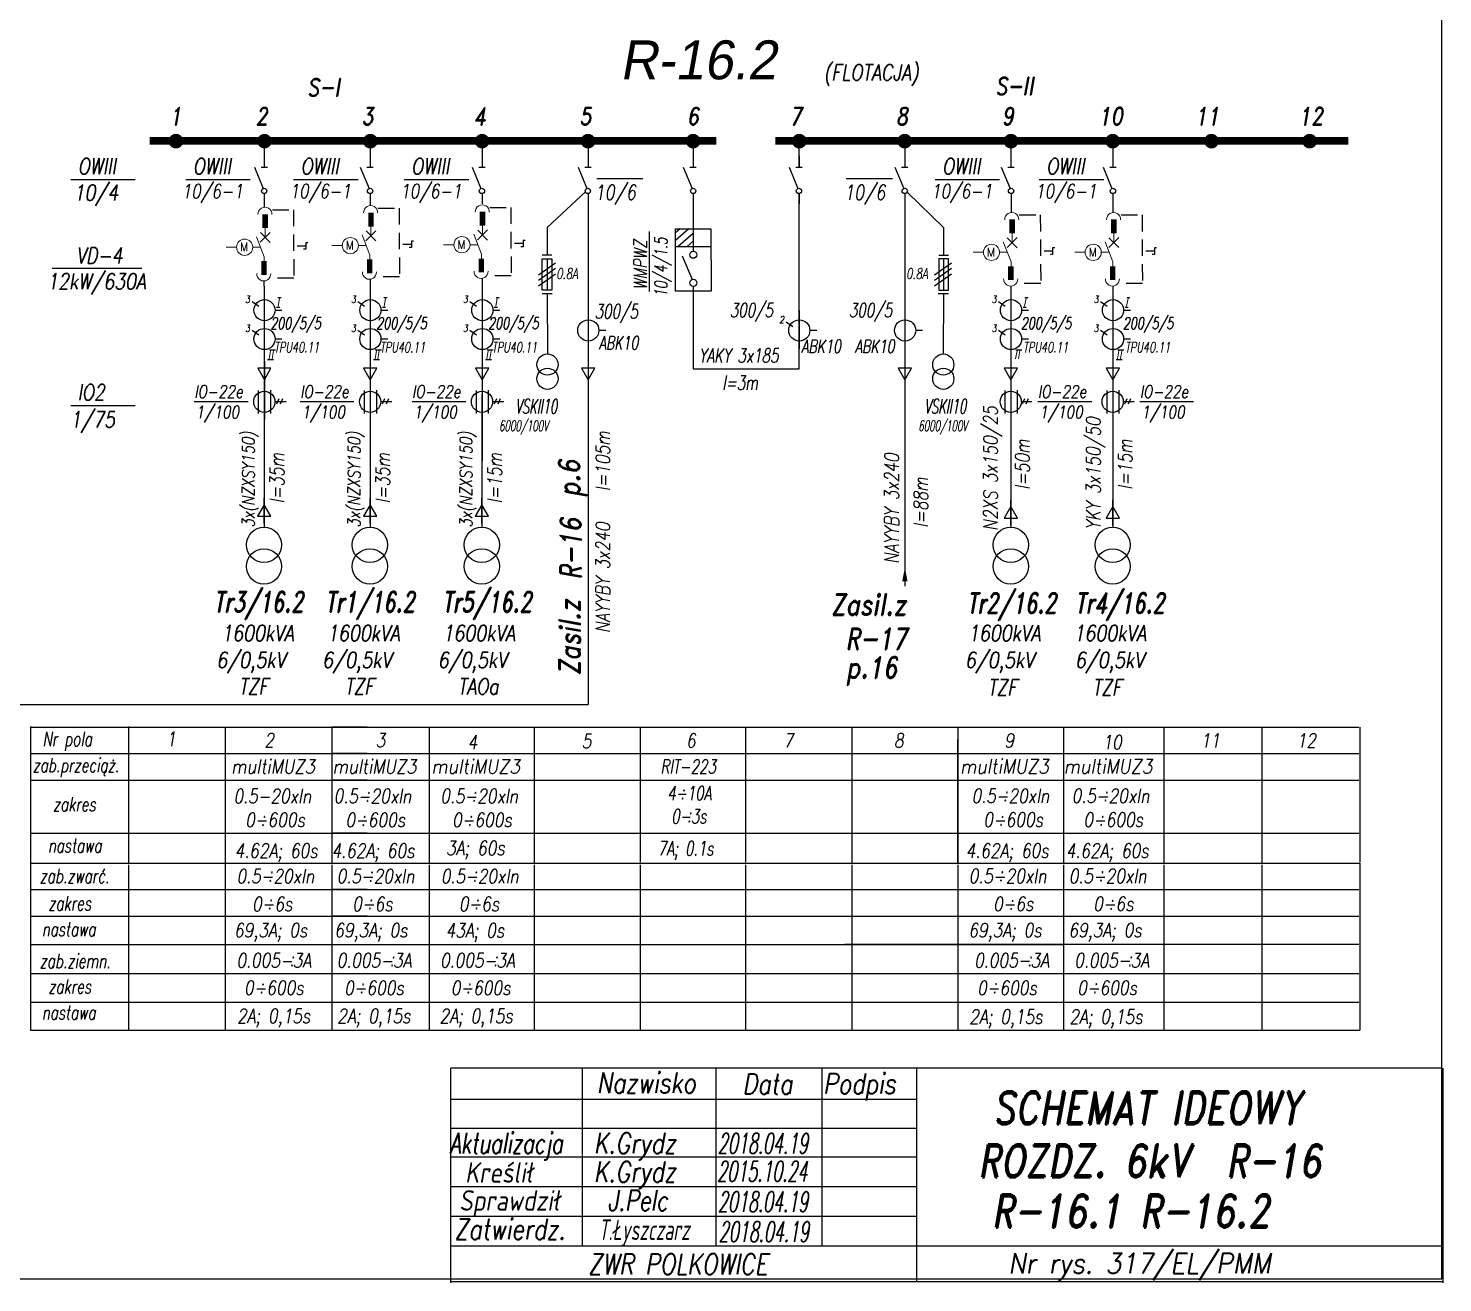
# Model space of a CAD drawing. Extents: x 0 to 420, y 0 to 328.
# Drawn here: x 247.6 to 420.1, y -0.5 to 152.5 of the extents above; entities that cross this region are included whole.
import ezdxf

# ---------------------------------------------------------------- set-up
doc = ezdxf.new("R2010")
doc.units = 0
doc.header["$MEASUREMENT"] = 0
doc.linetypes.add('DASHED', pattern=[0.75, 0.5, -0.25])
doc.layers.get('0').update_dxf_attribs({"linetype": 'CONTINUOUS'})
doc.layers.add('LINIE', color=4, linetype='CONTINUOUS')
doc.layers.add('STYKI', color=4, linetype='CONTINUOUS')
doc.styles.add('ROMAND', font='romand', dxfattribs={"width": 0.7, "oblique": 10, "height": 3.5})
doc.styles.add('ROMANS', font='romans', dxfattribs={"width": 0.8, "oblique": 10, "height": 1.99})
doc.styles.add('TECHNIC', font='te______.pfb', dxfattribs={"oblique": 10, "height": 12})

# ---------------------------------------------------------------- blocks, each defined once
blk = doc.blocks.new('3')
at = {"color": 7}
blk.add_line((0, 8.61), (0, -2.22), dxfattribs=at)
blk.add_line((3.06, 3.05), (4.99, 3.05))
blk.add_circle((0.05, 3), 3)
blk = doc.blocks.new('*U5')
at = {"color": 0}
mesh = blk.add_polyface(dxfattribs=at)
corners = [(0, 0), (3.75, 6.51), (-3.76, 6.5)]
mesh.append_faces([[corners[k] for k in face] for face in [(0, 1, 2)]], dxfattribs={"color": 0})
blk = doc.blocks.new('6')
at = {"color": 7}
blk.add_line((-0.47, 6.02), (-0.47, -1.14), dxfattribs=at)
at = {"xscale": 0.5, "yscale": 0.5, "zscale": 0.5}
blk.add_blockref('*U5', (-0.47, 0.77), dxfattribs=at)
blk = doc.blocks.new('8')
for p, q in [((-1.51, 6.04), (-1.51, -0.48)), ((1.96, 6.08), (1.96, -0.51))]:
    blk.add_line(p, q)
at = {"color": 7}
blk.add_line((0.21, 7.71), (0.21, -2.15), dxfattribs=at)
blk.add_circle((0.19, 2.81), 3)

msp = doc.modelspace()

# ---------------------------------------------------------------- linework, layer by layer
for p, q in [((420, 0), (420, 295)), ((289.29, 137), (289.29, 135.62)), ((302.93, 137), (302.93, 135.62)), ((315.86, 137), (315.86, 135.62)), ((328.69, 137), (328.69, 135.62)), ((341.61, 137), (341.61, 135.62)), ((354.52, 137), (354.52, 135.62)), ((328.3, 135.62), (329.06, 135.62)), ((341.21, 135.62), (341.98, 135.62)), ((354.12, 135.62), (354.89, 135.62)), ((367.09, 135.62), (367.85, 135.62)), ((379.51, 135.62), (380.27, 135.62)), ((276.37, 132.39), (276.37, 131.13)), ((289.29, 132.39), (289.29, 130.91)), ((302.93, 132.39), (302.93, 131.13)), ((315.86, 132.39), (315.86, 131.13)), ((328.69, 132.39), (328.69, 131.13)), ((341.61, 132.39), (341.61, 131.13)), ((354.52, 132.39), (354.52, 131.13)), ((326.55, 120.47), (326.55, 128.09)), ((326.55, 128.09), (330.86, 128.09)), ((328.17, 128.09), (326.55, 126.67)), ((327.09, 128.09), (326.55, 127.6)), ((328.7, 128.69), (328.7, 125.35)), ((330.4, 128.09), (330.86, 128.09)), ((330.86, 128.09), (330.88, 120.47)), ((281.43, 126.38), (281.43, 125.59)), ((281.69, 126.38), (281.43, 126.38)), ((294.32, 126.58), (294.32, 125.79)), ((294.58, 126.58), (294.32, 126.58)), ((307.94, 126.68), (307.94, 125.9)), ((308.2, 126.68), (307.94, 126.68)), ((328.7, 127.52), (326.85, 125.94)), ((328.7, 126.58), (327.94, 125.94)), ((281.43, 125.59), (281.17, 125.59)), ((294.32, 125.79), (294.06, 125.79)), ((307.94, 125.9), (307.68, 125.9)), ((326.55, 125.94), (330.86, 125.94)), ((372.54, 124.97), (372.28, 124.97)), ((372.54, 125.75), (372.54, 124.97)), ((372.8, 125.75), (372.54, 125.75)), ((384.95, 124.97), (384.69, 124.97)), ((384.95, 125.76), (384.95, 124.97)), ((385.21, 125.76), (384.95, 125.76)), ((276.37, 121.07), (276.37, 119.78)), ((289.29, 121.07), (289.29, 119.78)), ((328.7, 121.07), (328.7, 119.78)), ((326.65, 120.47), (326.55, 120.47)), ((330.88, 120.47), (326.65, 120.47)), ((0, 0), (420, 0))]:
    msp.add_line(p, q)
at = {"color": 7}
for p, q in [((276.37, 139.2), (276.37, 135.63)), ((289.29, 139.2), (289.29, 136.63)), ((302.94, 139.2), (302.94, 136.63)), ((315.87, 139.2), (315.87, 136.63)), ((328.7, 139.25), (328.7, 135.61)), ((341.61, 135.62), (341.61, 138.44)), ((354.52, 139.2), (354.52, 136.63)), ((367.43, 139.2), (367.43, 136.63)), ((379.87, 139.2), (379.87, 135.62)), ((289.29, 136.63), (289.29, 135.63)), ((302.94, 136.63), (302.94, 135.63)), ((367.43, 136.63), (367.43, 135.63)), ((275.98, 135.62), (276.74, 135.62)), ((288.89, 135.62), (289.66, 135.62)), ((302.54, 135.62), (303.3, 135.62)), ((315.47, 135.62), (316.23, 135.62)), ((252.75, 134.12), (260.63, 134.12)), ((266.78, 134.12), (274.66, 134.12)), ((279.93, 134.12), (287.82, 134.12)), ((293.42, 134.12), (301.31, 134.12)), ((316.92, 134.22), (322.56, 134.22)), ((347.36, 134.22), (353, 134.22)), ((358.19, 134.12), (366.07, 134.12)), ((370.89, 134.12), (378.77, 134.12)), ((310.88, 128.26), (315.61, 132.62)), ((315.87, 132.32), (315.87, 109.7)), ((328.7, 132.4), (328.7, 125.33)), ((341.61, 111.01), (341.61, 132.4)), ((354.52, 132.32), (354.52, 109.7)), ((359.22, 128.26), (354.8, 132.57)), ((367.47, 132.38), (367.47, 130.09)), ((379.89, 132.38), (379.89, 130.1)), ((276.37, 131.13), (276.37, 130.71)), ((310.88, 128.26), (310.89, 124.89)), ((323.37, 120.46), (323.37, 127.76)), ((359.22, 128.26), (359.21, 124.89)), ((311.46, 124.89), (310.26, 124.89)), ((310.89, 124.43), (310.89, 120.61)), ((358.64, 124.89), (359.84, 124.89)), ((359.21, 124.43), (359.21, 120.61)), ((250.49, 123.3), (261.45, 123.3)), ((309.82, 122.48), (311.91, 123.92)), ((309.82, 121.84), (311.91, 123.28)), ((309.82, 121.15), (311.91, 122.6)), ((358.12, 122.48), (360.2, 123.92)), ((358.12, 121.84), (360.2, 123.28)), ((358.12, 121.15), (360.2, 122.6)), ((276.37, 121.09), (276.37, 121.73)), ((276.37, 121.09), (276.37, 109.7)), ((289.29, 121.94), (289.29, 109.7)), ((302.94, 122.01), (302.94, 109.7)), ((302.94, 121.07), (302.94, 119.78)), ((328.7, 121.11), (328.7, 111.01)), ((367.43, 121.09), (367.43, 109.7)), ((367.43, 121.07), (367.43, 119.78)), ((379.87, 121.09), (379.87, 109.7)), ((379.87, 121.07), (379.87, 119.78)), ((275.69, 118.61), (274.87, 119.18)), ((278.04, 119.71), (278.43, 119.71)), ((288.61, 118.61), (287.78, 119.18)), ((290.96, 119.71), (291.34, 119.71)), ((302.26, 118.61), (301.43, 119.18)), ((304.65, 119.71), (305.03, 119.71)), ((311.5, 120.15), (310.26, 120.15)), ((310.89, 120.15), (310.9, 112.82)), ((359.83, 120.15), (358.59, 120.15)), ((359.21, 120.15), (359.2, 112.82)), ((366.76, 118.61), (365.93, 119.18)), ((369.15, 119.71), (369.54, 119.71)), ((379.2, 118.61), (378.37, 119.18)), ((381.59, 119.71), (381.97, 119.71)), ((277.87, 118.52), (278.25, 118.52)), ((290.79, 118.52), (291.17, 118.52)), ((304.43, 118.52), (304.82, 118.52)), ((368.93, 118.52), (369.32, 118.52)), ((381.37, 118.52), (381.76, 118.52)), ((275.69, 115.1), (274.87, 115.67)), ((288.61, 115.1), (287.78, 115.67)), ((302.26, 115.1), (301.43, 115.67)), ((340.85, 116.14), (340.03, 116.71)), ((366.76, 115.1), (365.93, 115.67)), ((379.2, 115.1), (378.37, 115.67)), ((315.87, 115.42), (315.87, 85.26)), ((354.52, 115.42), (354.52, 85.26)), ((276.99, 113.32), (277.37, 113.32)), ((277.34, 113.32), (277.73, 113.32)), ((289.91, 113.32), (290.29, 113.32)), ((290.26, 113.32), (290.65, 113.32)), ((303.55, 113.32), (303.94, 113.32)), ((303.91, 113.32), (304.29, 113.32)), ((368.05, 113.32), (368.44, 113.32)), ((368.41, 113.32), (368.79, 113.32)), ((380.49, 113.32), (380.88, 113.32)), ((380.85, 113.32), (381.23, 113.32)), ((276.77, 112.13), (277.16, 112.13)), ((277.13, 112.13), (277.51, 112.13)), ((289.69, 112.13), (290.07, 112.13)), ((290.04, 112.13), (290.43, 112.13)), ((303.34, 112.13), (303.72, 112.13)), ((303.69, 112.13), (304.07, 112.13)), ((328.7, 111.01), (341.61, 111.01)), ((367.43, 110.77), (367.43, 104.31)), ((380.28, 112.13), (380.66, 112.13)), ((380.63, 112.13), (381.01, 112.13)), ((276.37, 109.7), (276.37, 103.99)), ((289.29, 109.7), (289.29, 103.99)), ((302.94, 109.7), (302.94, 103.99)), ((379.87, 110.42), (379.87, 104.31)), ((267.83, 107.01), (274.4, 107.01)), ((276.35, 107.86), (276.35, 91.68)), ((276.37, 107.86), (276.37, 99.77)), ((277.69, 107.03), (279.02, 107.03)), ((278.13, 107.34), (277.85, 106.71)), ((278.6, 107.34), (278.31, 106.71)), ((280.75, 107.01), (287.31, 107.01)), ((289.27, 107.86), (289.27, 91.68)), ((289.29, 107.86), (289.29, 99.77)), ((290.61, 107.03), (291.94, 107.03)), ((291.05, 107.34), (290.76, 106.71)), ((291.51, 107.34), (291.23, 106.71)), ((294.4, 107.01), (300.96, 107.01)), ((302.92, 107.86), (302.92, 91.68)), ((302.94, 107.86), (302.94, 99.77)), ((304.26, 107.03), (305.59, 107.03)), ((304.69, 107.34), (304.41, 106.71)), ((305.16, 107.34), (304.87, 106.71)), ((367.43, 107.86), (367.43, 91.68)), ((368.66, 107.03), (369.99, 107.03)), ((369.1, 107.34), (368.81, 106.71)), ((369.56, 107.34), (369.28, 106.71)), ((370.74, 107.01), (377.3, 107.01)), ((379.87, 107.86), (379.87, 91.68)), ((381.14, 107.03), (382.47, 107.03)), ((381.58, 107.34), (381.29, 106.71)), ((382.04, 107.34), (381.76, 106.71)), ((383.18, 107.01), (389.74, 107.01)), ((252.75, 106.53), (260.63, 106.53)), ((315.87, 104.44), (315.87, 70.06)), ((315.87, 104.31), (315.87, 87.5)), ((354.52, 104.31), (354.52, 87.5)), ((315.87, 90.51), (315.87, 84.85)), ((354.52, 90.17), (354.52, 84.51)), ((247.84, 67.37), (247.84, 51)), ((247.86, 67.32), (316.81, 67.32)), ((248.29, 67.32), (317.24, 67.32)), ((259.81, 67.37), (259.81, 51)), ((271.6, 67.32), (271.6, 30.33)), ((280.52, 67.32), (341.63, 67.32)), ((288.93, 67.32), (284.62, 67.32)), ((284.62, 67.32), (284.62, 50.85)), ((292.02, 67.32), (360.97, 67.32)), ((296.47, 67.32), (296.47, 50.85)), ((304.95, 67.32), (373.9, 67.32)), ((309.31, 67.32), (309.31, 50.85)), ((315.82, 67.32), (317.19, 67.32)), ((322.24, 67.32), (322.24, 50.85)), ((322.24, 67.32), (322.24, 50.85)), ((329.9, 67.32), (341.63, 67.32)), ((335.07, 67.32), (335.07, 50.85)), ((335.12, 67.32), (397.84, 67.32)), ((335.12, 67.32), (385.87, 67.32)), ((347.19, 67.32), (409.91, 67.32)), ((348.04, 67.32), (348.04, 50.85)), ((360.97, 67.32), (360.97, 50.85)), ((373.85, 67.32), (373.85, 50.85)), ((386.11, 67.32), (386.11, 50.85)), ((398.06, 67.32), (398.06, 50.85)), ((410.03, 67.32), (410.03, 50.85)), ((247.84, 66.77), (247.84, 50.41)), ((360.97, 50.72), (360.97, 65.81)), ((247.86, 64.09), (316.81, 64.09)), ((248.29, 64.09), (317.24, 64.09)), ((280.52, 64.09), (341.63, 64.09)), ((288.93, 64.09), (284.62, 64.09)), ((292.02, 64.09), (360.97, 64.09)), ((304.95, 64.09), (373.9, 64.09)), ((329.9, 64.09), (341.63, 64.09)), ((335.12, 64.09), (397.84, 64.09)), ((335.12, 64.09), (385.87, 64.09)), ((335.12, 64.09), (336.49, 64.09)), ((347.19, 64.09), (409.91, 64.09)), ((247.86, 60.86), (316.81, 60.86)), ((248.29, 60.86), (317.24, 60.86)), ((280.52, 60.86), (341.63, 60.86)), ((288.93, 60.86), (284.62, 60.86)), ((292.02, 60.86), (360.97, 60.86)), ((304.95, 60.86), (373.9, 60.86)), ((329.12, 60.86), (398.07, 60.86)), ((329.9, 60.86), (341.63, 60.86)), ((335.12, 60.86), (397.84, 60.86)), ((335.12, 60.86), (385.87, 60.86)), ((335.12, 60.86), (336.49, 60.86)), ((347.19, 60.86), (409.91, 60.86)), ((247.84, 55.31), (247.84, 50.72)), ((259.81, 55.31), (259.81, 50.72)), ((284.62, 55.26), (284.62, 50.72)), ((296.47, 55.26), (296.47, 50.72)), ((309.31, 55.26), (309.31, 50.72)), ((348.04, 55.26), (348.04, 50.72)), ((360.97, 55.26), (360.97, 50.72)), ((373.85, 55.34), (373.85, 50.72)), ((386.11, 55.26), (386.11, 50.72)), ((398.06, 55.26), (398.06, 50.72)), ((247.86, 54.39), (316.81, 54.39)), ((248.29, 54.39), (317.24, 54.39)), ((280.52, 54.39), (341.63, 54.39)), ((288.93, 54.39), (284.62, 54.39)), ((288.93, 54.39), (284.62, 54.39)), ((292.02, 54.39), (360.97, 54.39)), ((304.95, 54.39), (373.9, 54.39)), ((329.12, 54.39), (398.07, 54.39)), ((329.9, 54.39), (341.63, 54.39)), ((335.12, 54.39), (397.84, 54.39)), ((335.12, 54.39), (385.87, 54.39)), ((335.12, 54.39), (336.49, 54.39)), ((347.19, 54.39), (409.91, 54.39)), ((247.82, 50.72), (316.77, 50.72)), ((247.84, 50.72), (316.72, 50.72)), ((247.84, 50.5), (247.84, 48.77)), ((247.84, 50.24), (247.84, 50.19)), ((247.88, 50.72), (316.83, 50.72)), ((247.97, 50.72), (316.92, 50.72)), ((248.33, 50.72), (317.27, 50.72)), ((248.37, 50.72), (317.32, 50.72)), ((259.81, 50.5), (259.81, 48.77)), ((259.81, 50.24), (259.81, 50.19)), ((280.52, 50.72), (341.63, 50.72)), ((284.62, 50.5), (284.62, 48.61)), ((296.47, 50.5), (296.47, 48.61)), ((305.08, 50.72), (341.63, 50.72)), ((309.31, 50.5), (309.31, 48.61)), ((318.01, 50.72), (341.63, 50.72)), ((322.24, 50.5), (322.24, 48.61)), ((329.12, 50.72), (398.07, 50.72)), ((329.9, 50.72), (341.63, 50.72)), ((335.07, 50.5), (335.07, 44.66)), ((335.07, 50.5), (335.07, 30.33)), ((335.12, 50.72), (397.92, 50.72)), ((335.12, 50.72), (373.98, 50.72)), ((335.12, 50.72), (385.87, 50.72)), ((335.12, 50.72), (361.05, 50.72)), ((347.19, 50.72), (409.99, 50.72)), ((347.21, 50.72), (410.01, 50.72)), ((347.31, 50.72), (410.03, 50.72)), ((348.04, 50.5), (348.04, 48.61)), ((360.97, 50.5), (360.97, 43.64)), ((360.97, 50.5), (360.97, 48.61)), ((373.85, 50.5), (373.85, 48.61)), ((386.11, 50.5), (386.11, 48.61)), ((398.06, 50.5), (398.06, 48.61)), ((410.03, 50.72), (410.03, 30.33)), ((410.03, 50.5), (410.03, 48.61)), ((410.03, 50.12), (410.03, 40.85)), ((247.84, 49.89), (247.84, 30.33)), ((259.81, 49.89), (259.81, 30.33)), ((284.59, 49.89), (284.59, 30.33)), ((284.62, 49.89), (284.62, 40.81)), ((296.47, 49.89), (296.47, 30.33)), ((309.31, 49.89), (309.31, 30.33)), ((322.24, 49.89), (322.24, 30.33)), ((348.04, 49.89), (348.04, 30.33)), ((360.97, 49.89), (360.97, 30.33)), ((373.85, 49.89), (373.85, 30.33)), ((386.11, 49.89), (386.11, 30.33)), ((398.06, 49.89), (398.06, 30.33)), ((247.86, 47.49), (316.8, 47.49)), ((247.94, 47.49), (316.89, 47.49)), ((248.29, 47.49), (317.24, 47.49)), ((280.52, 47.49), (341.63, 47.49)), ((288.93, 47.49), (284.62, 47.49)), ((292.02, 47.49), (360.97, 47.49)), ((304.95, 47.49), (373.9, 47.49)), ((329.9, 47.49), (341.63, 47.49)), ((335.12, 47.49), (397.84, 47.49)), ((335.12, 47.49), (385.87, 47.49)), ((335.12, 47.49), (336.49, 47.49)), ((347.19, 47.49), (409.91, 47.49)), ((247.84, 44.26), (316.79, 44.26)), ((247.94, 44.26), (316.89, 44.26)), ((248.29, 44.26), (317.24, 44.26)), ((280.52, 44.26), (341.63, 44.26)), ((288.93, 44.26), (284.62, 44.26)), ((292.02, 44.26), (360.97, 44.26)), ((304.95, 44.26), (373.9, 44.26)), ((329.9, 44.26), (341.63, 44.26)), ((335.12, 44.26), (397.84, 44.26)), ((335.12, 44.26), (385.87, 44.26)), ((335.12, 44.26), (336.49, 44.26)), ((347.19, 44.26), (409.91, 44.26)), ((247.94, 40.8), (316.89, 40.8)), ((248.29, 40.8), (317.24, 40.8)), ((304.95, 40.8), (373.9, 40.8)), ((347.19, 40.82), (409.91, 40.82)), ((247.84, 37.27), (317.24, 37.27)), ((292.02, 37.27), (360.97, 37.27)), ((347.19, 37.27), (409.91, 37.27)), ((247.84, 33.78), (317.24, 33.78)), ((292.02, 33.78), (360.97, 33.78)), ((335.12, 33.78), (397.84, 33.78)), ((347.19, 33.78), (409.91, 33.78)), ((247.84, 30.33), (317.24, 30.33)), ((304.95, 30.33), (410.03, 30.33)), ((331.47, 25.76), (331.47, 18.92)), ((344.38, 25.76), (344.38, 18.92)), ((299.1, 21.93), (355.92, 21.93)), ((299.1, 18.41), (355.92, 18.41)), ((315.13, 18.92), (315.13, 15.21)), ((331.47, 18.92), (331.47, 15.09)), ((344.38, 18.92), (344.38, 14.76)), ((299.1, 14.9), (355.92, 14.9)), ((331.47, 15.15), (331.47, 4.06)), ((344.38, 15.15), (344.38, 4.06)), ((299.1, 11.29), (355.92, 11.29)), ((299.1, 7.68), (355.92, 7.68))]:
    msp.add_line(p, q, dxfattribs=at)
at = {"linetype": 'DASHED', "ltscale": 4}
for p, q in [((277.36, 130.4), (279.92, 130.4)), ((279.92, 130.4), (279.97, 122.05)), ((290.25, 130.6), (292.81, 130.6)), ((292.81, 130.6), (292.86, 122.25)), ((303.87, 130.7), (306.43, 130.7)), ((306.43, 130.7), (306.48, 122.36)), ((368.47, 129.78), (371.03, 129.78)), ((371.03, 129.78), (371.08, 121.43)), ((380.88, 129.78), (383.44, 129.78)), ((383.44, 129.78), (383.49, 121.43)), ((279.97, 122.05), (276.98, 122.05)), ((292.86, 122.25), (289.87, 122.25)), ((306.48, 122.36), (303.49, 122.36)), ((371.08, 121.43), (368.09, 121.43)), ((383.49, 121.43), (380.5, 121.43))]:
    msp.add_line(p, q, dxfattribs=at)
at = {"color": 7, "lineweight": 0}
for p, q in [((276.48, 127.03), (276.48, 128.24)), ((288.77, 126.64), (289.99, 127.85)), ((289.98, 126.61), (288.79, 127.83)), ((289.37, 127.24), (289.37, 128.44)), ((302.39, 126.74), (303.61, 127.95)), ((303.6, 126.71), (302.4, 127.93)), ((302.99, 127.34), (302.99, 128.54)), ((276.35, 124.68), (275.41, 127.13)), ((275.88, 126.44), (277.1, 127.65)), ((277.09, 126.41), (275.89, 127.62)), ((287.85, 126.04), (288.8, 126.04)), ((289.24, 124.88), (288.3, 127.34)), ((301.47, 126.15), (302.42, 126.15)), ((302.86, 124.98), (301.92, 127.44)), ((367.46, 124.05), (366.52, 126.51)), ((366.99, 125.82), (368.21, 127.02)), ((368.2, 125.78), (367.01, 127)), ((367.59, 126.41), (367.59, 127.61)), ((379.87, 124.05), (378.93, 126.51)), ((379.4, 125.82), (380.62, 127.02)), ((380.61, 125.79), (379.41, 127)), ((380, 126.41), (380, 127.62)), ((274.96, 125.84), (275.91, 125.84)), ((276.36, 124.66), (276.36, 123.47)), ((289.25, 124.86), (289.25, 123.67)), ((302.87, 124.96), (302.87, 123.78)), ((366.07, 125.22), (367.02, 125.22)), ((378.48, 125.22), (379.43, 125.22)), ((367.47, 124.03), (367.47, 122.85)), ((379.88, 124.04), (379.88, 122.85))]:
    msp.add_line(p, q, dxfattribs=at)
at = {"color": 7, "const_width": 0.95}
for points in [[(262.4, 138.82), (331.52, 138.82)], [(338.72, 138.82), (408.63, 138.82)]]:
    msp.add_lwpolyline(points, dxfattribs=at)
at = {"color": 7}
for points, const_width in [([(265.08, 138.78, 1), (266.09, 138.78, 1)], 0.773), ([(275.9, 138.78, 1), (276.9, 138.78, 1)], 0.773), ([(288.81, 138.78, 1), (289.82, 138.78, 1)], 0.773), ([(302.44, 138.78, 1), (303.44, 138.78, 1)], 0.773), ([(315.36, 138.78, 1), (316.37, 138.78, 1)], 0.773), ([(315.4, 138.78, 1), (316.33, 138.78, 1)], 0.711), ([(315.4, 138.78, 1), (316.33, 138.78, 1)], 0.711), ([(315.42, 138.78, 1), (316.35, 138.78, 1)], 0.711), ([(315.48, 138.77, 1), (316.22, 138.77, 1)], 0.73), ([(328.18, 138.78, 1), (329.19, 138.78, 1)], 0.773), ([(341.13, 138.78, 1), (342.14, 138.78, 1)], 0.773), ([(341.09, 138.78, 1), (342.02, 138.78, 1)], 0.711), ([(353.99, 138.78, 1), (355, 138.78, 1)], 0.773), ([(366.96, 138.78, 1), (367.97, 138.78, 1)], 0.773), ([(379.37, 138.78, 1), (380.38, 138.78, 1)], 0.773), ([(391.41, 138.78, 1), (392.42, 138.78, 1)], 0.773), ([(391.54, 138.8, 1), (392.27, 138.8, 1)], 0.73), ([(403.39, 138.78, 1), (404.4, 138.78, 1)], 0.773)]:
    msp.add_lwpolyline(points, format="xyb", close=True, dxfattribs=dict(at, const_width=const_width))
at = {"lineweight": 0, "const_width": 0.668}
for points in [[(276.48, 128.17), (276.48, 129.86)], [(289.38, 128.37), (289.38, 130.06)], [(302.99, 128.47), (302.99, 130.16)], [(367.6, 127.54), (367.6, 129.23)], [(380, 127.54), (380, 129.23)], [(276.33, 122.46), (276.33, 124.15)], [(289.22, 122.67), (289.22, 124.35)], [(302.84, 122.77), (302.84, 124.46)], [(367.44, 121.84), (367.44, 123.53)], [(379.85, 121.84), (379.85, 123.53)]]:
    msp.add_lwpolyline(points, dxfattribs=at)
at = {"linetype": 'DASHED', "ltscale": 2}
for points in [[(281.39, 125.98), (280.13, 125.98)], [(294.28, 126.18), (293.03, 126.18)], [(307.9, 126.28), (306.64, 126.28)], [(372.5, 125.36), (371.25, 125.36)], [(384.91, 125.36), (383.65, 125.36)]]:
    msp.add_lwpolyline(points, dxfattribs=at)
at = {"lineweight": 0}
for points in [[(285.88, 126.05), (284.62, 126.05)], [(299.5, 126.15), (298.24, 126.15)], [(272.99, 125.85), (271.73, 125.85)], [(364.1, 125.23), (362.84, 125.23)], [(376.51, 125.23), (375.25, 125.23)]]:
    msp.add_lwpolyline(points, dxfattribs=at)
at = {"color": 7}
for points in [[(311.46, 124.43), (311.46, 120.61), (310.28, 120.61), (310.28, 124.43)], [(358.65, 124.43), (358.65, 120.61), (359.82, 120.61), (359.82, 124.43)]]:
    msp.add_lwpolyline(points, close=True, dxfattribs=at)
for centre, radius in [((276.35, 132.71), 0.323), ((289.27, 132.71), 0.323), ((302.92, 132.71), 0.323), ((315.84, 132.71), 0.323), ((310.91, 111.53), 1.29), ((359.2, 111.53), 1.29), ((310.91, 109.8), 1.29), ((359.2, 109.8), 1.29), ((276.33, 89.54), 2.15), ((289.25, 89.54), 2.15), ((302.9, 89.54), 2.15), ((367.43, 89.54), 2.15), ((379.86, 89.54), 2.15), ((276.33, 86.91), 2.15), ((289.25, 86.91), 2.15), ((302.9, 86.91), 2.15), ((367.43, 86.91), 2.15), ((379.86, 86.91), 2.15)]:
    msp.add_circle(centre, radius, dxfattribs=at)
for centre, radius in [((328.68, 132.71), 0.323), ((341.59, 132.71), 0.323), ((354.5, 132.71), 0.323), ((367.47, 132.71), 0.323), ((379.89, 132.71), 0.323), ((328.7, 124.92), 0.431), ((328.71, 121.5), 0.431)]:
    msp.add_circle(centre, radius)
at = {"color": 7, "lineweight": 0}
for centre in [(273.97, 125.84), (286.86, 126.04), (300.48, 126.15), (365.08, 125.22), (377.49, 125.22)]:
    msp.add_circle(centre, 0.987, dxfattribs=at)
for centre, start, end in [((276.45, 129.86), 357.9025, 182.0975), ((289.34, 130.06), 357.9025, 182.0975), ((302.96, 130.16), 357.9025, 182.0975), ((367.56, 129.23), 357.9025, 182.0975), ((379.97, 129.23), 357.9025, 182.0975), ((276.31, 122.59), 177.9025, 2.0975), ((289.2, 122.79), 177.9025, 2.0975), ((302.82, 122.89), 177.9025, 2.0975), ((367.42, 121.96), 177.9025, 2.0975), ((379.83, 121.97), 177.9025, 2.0975)]:
    msp.add_arc(centre, 0.857, start, end, dxfattribs=at)
at = {"color": 7}
msp.add_solid([(354.52, 86.78), (354.84, 85.1), (354.19, 85.1)], dxfattribs=at)
at = {"layer": 'LINIE', "color": 7}
for p, q in [((243.93, 70.06), (315.87, 70.06)), ((299.1, 25.73), (299.1, -0.45)), ((299.13, 25.76), (420.05, 25.76)), ((315.13, 25.76), (315.13, 18.92)), ((355.92, 25.76), (355.92, -0.38)), ((420.12, 25.73), (420.12, -0.45)), ((315.13, 15.15), (315.13, 4.06)), ((299.1, 4.06), (420.12, 4.06)), ((420, 0), (420, 0)), ((420.12, -0.36), (299.1, -0.36))]:
    msp.add_line(p, q, dxfattribs=at)
at = {"layer": 'STYKI', "color": 7}
for p, q in [((275.16, 135.6), (276.23, 133.01)), ((288.07, 135.6), (289.15, 133.01)), ((301.72, 135.6), (302.8, 133.01)), ((314.65, 135.6), (315.73, 133.01)), ((327.48, 135.6), (328.56, 133.01)), ((340.39, 135.6), (341.47, 133.01)), ((353.3, 135.6), (354.38, 133.01)), ((366.27, 135.6), (367.35, 133.01)), ((378.69, 135.6), (379.77, 133.01)), ((327.36, 124.81), (328.55, 121.9))]:
    msp.add_line(p, q, dxfattribs=at)

# ---------------------------------------------------------------- block references
at = {"color": 7}
for name, p, xscale, yscale, zscale in [('3', (276.37, 116.87), 0.4309200000000004, 0.4309200000000004, 0.4309200000000004), ('3', (289.29, 116.87), 0.4309200000000004, 0.4309200000000004, 0.4309200000000004), ('3', (302.94, 116.87), 0.4309200000000004, 0.4309200000000004, 0.4309200000000004), ('3', (367.44, 116.87), 0.4309199999999951, 0.4309199999999951, 0.4309199999999951), ('3', (379.88, 116.87), 0.4309199999999951, 0.4309199999999951, 0.4309199999999951), ('3', (315.87, 114.4), 0.4309200000000004, 0.4309200000000004, 0.4309200000000004), ('3', (341.61, 114.4), 0.4309200000000004, 0.4309200000000004, 0.4309200000000004), ('3', (354.52, 114.4), 0.4309200000000004, 0.4309200000000004, 0.4309200000000004), ('3', (276.37, 113.35), 0.4309200000000004, 0.4309200000000004, 0.4309200000000004), ('3', (289.29, 113.35), 0.4309200000000004, 0.4309200000000004, 0.4309200000000004), ('3', (302.94, 113.35), 0.4309200000000004, 0.4309200000000004, 0.4309200000000004), ('3', (367.44, 113.35), 0.4309199999999951, 0.4309199999999951, 0.4309199999999951), ('3', (379.88, 113.35), 0.4309199999999951, 0.4309199999999951, 0.4309199999999951), ('6', (276.58, 109.34), 0.4309200000000004, 0.4309200000000004, 0.4309200000000004), ('6', (289.49, 109.34), 0.4309200000000004, 0.4309200000000004, 0.4309200000000004), ('6', (303.14, 109.34), 0.4309200000000004, 0.4309200000000004, 0.4309200000000004), ('6', (316.07, 109.34), 0.4309200000000004, 0.4309200000000004, 0.4309200000000004), ('6', (354.72, 109.34), 0.4309200000000004, 0.4309200000000004, 0.4309200000000004), ('6', (367.63, 109.34), 0.4309200000000004, 0.4309200000000004, 0.4309200000000004), ('6', (380.07, 109.34), 0.4309200000000004, 0.4309200000000004, 0.4309200000000004), ('8', (276.29, 105.78), 0.4309200000000004, 0.4309200000000004, 0.4309200000000004), ('8', (289.2, 105.78), 0.4309200000000004, 0.4309200000000004, 0.4309200000000004), ('8', (302.85, 105.78), 0.4309200000000004, 0.4309200000000004, 0.4309200000000004), ('8', (367.35, 105.78), 0.4309200000000004, 0.4309200000000004, 0.4309200000000004), ('8', (379.78, 105.78), 0.4309200000000004, 0.4309200000000004, 0.4309200000000004)]:
    msp.add_blockref(name, p, dxfattribs=dict(at, xscale=xscale, yscale=yscale, zscale=zscale))
at = {"color": 7, "xscale": 0.4309200000000004, "yscale": 0.4309200000000004, "zscale": 0.4309200000000004, "rotation": 180}
for p in [(276.15, 94.76), (289.07, 94.76), (302.71, 94.76), (367.23, 94.54), (379.67, 94.54)]:
    msp.add_blockref('6', p, dxfattribs=at)

# ---------------------------------------------------------------- texts
at = {"color": 7, "style": 'TECHNIC', "oblique": 10}
msp.add_text('R-16.2', height=4.75, dxfattribs=at).set_placement((319.74, 146.32))
at = {"color": 7, "oblique": 10}
for s, height, style, width, p in [('(FLOTACJA)', 1.939, 'ROMAND', 0.8, (344.62, 146.19)), ('S-I', 2.155, 'ROMAND', 0.8, (281.59, 144.26)), ('S-II', 2.155, 'ROMAND', 0.8, (365.54, 144.41)), ('1', 2.15, 'ROMAND', 0.8, (264.81, 140.75)), ('2', 2.15, 'ROMAND', 0.8, (275.29, 140.75)), ('3', 2.15, 'ROMAND', 0.8, (288.21, 140.75)), ('4', 2.15, 'ROMAND', 0.8, (301.86, 140.75)), ('5', 2.15, 'ROMAND', 0.8, (314.79, 140.75)), ('6', 2.15, 'ROMAND', 0.8, (327.9, 140.75)), ('7', 2.15, 'ROMAND', 0.8, (340.48, 140.75)), ('8', 2.15, 'ROMAND', 0.8, (353.41, 140.75)), ('9', 2.15, 'ROMAND', 0.8, (366.33, 140.75)), ('10', 2.155, 'ROMAND', 0.8, (378.14, 140.75)), ('11', 2.155, 'ROMAND', 0.8, (389.92, 140.75)), ('12', 2.155, 'ROMAND', 0.8, (402.56, 140.75)), ('OWIII', 1.939, 'ROMAND', 0.8, (253.62, 134.75)), ('OWIII', 1.939, 'ROMAND', 0.8, (267.65, 134.75)), ('OWIII', 1.939, 'ROMAND', 0.8, (280.8, 134.75)), ('OWIII', 1.939, 'ROMAND', 0.8, (294.29, 134.75)), ('OWIII', 1.939, 'ROMAND', 0.8, (359.06, 134.75)), ('OWIII', 1.939, 'ROMAND', 0.8, (371.76, 134.75)), ('10/4', 1.939, 'ROMAND', 0.8, (253.11, 131.53)), ('10/6-1', 1.71, 'ROMAND', 0.8, (266.28, 131.81)), ('10/6-1', 1.71, 'ROMAND', 0.8, (279.44, 131.81)), ('10/6-1', 1.71, 'ROMAND', 0.8, (292.93, 131.81)), ('10/6', 1.796, 'ROMAND', 0.8, (316.65, 131.64)), ('10/6', 1.796, 'ROMAND', 0.8, (347.09, 131.64)), ('10/6-1', 1.71, 'ROMAND', 0.8, (357.69, 131.81)), ('10/6-1', 1.71, 'ROMAND', 0.8, (370.39, 131.81)), ('VD-4', 1.939, 'ROMAND', 0.8, (253.43, 123.85)), ('12kW/630A', 1.939, 'ROMAND', 0.8, (249.88, 120.71)), ('0.8A', 1.293, 'ROMANS', 0.7, (311.98, 121.98)), ('0.8A', 1.293, 'ROMANS', 0.7, (354.66, 121.98)), ('3', 0.862, 'ROMANS', 0.8, (274.03, 119.04)), ('I', 0.95, 'ROMANS', 0.7, (277.95, 118.65)), ('3', 0.862, 'ROMANS', 0.8, (286.95, 119.04)), ('I', 0.95, 'ROMANS', 0.7, (290.86, 118.65)), ('3', 0.862, 'ROMANS', 0.8, (300.6, 119.04)), ('I', 0.95, 'ROMANS', 0.7, (304.51, 118.65)), ('300/5', 1.724, 'ROMANS', 0.7, (316.67, 117.16)), ('300/5', 1.724, 'ROMANS', 0.7, (333.15, 117.3)), ('300/5', 1.724, 'ROMANS', 0.7, (347.68, 117.3)), ('3', 0.862, 'ROMANS', 0.8, (365.1, 119.04)), ('I', 0.95, 'ROMANS', 0.7, (369.01, 118.65)), ('3', 0.862, 'ROMANS', 0.8, (377.54, 119.04)), ('I', 0.95, 'ROMANS', 0.7, (381.45, 118.65)), ('200/5/5', 1.425, 'ROMANS', 0.7, (277.11, 115.86)), ('200/5/5', 1.425, 'ROMANS', 0.7, (290.03, 115.86)), ('200/5/5', 1.425, 'ROMANS', 0.7, (303.68, 115.86)), ('2', 0.862, 'ROMANS', 0.8, (339.19, 116.56)), ('200/5/5', 1.425, 'ROMANS', 0.7, (368.66, 115.86)), ('200/5/5', 1.425, 'ROMANS', 0.7, (381.1, 115.86)), ('3', 0.862, 'ROMANS', 0.8, (274.03, 115.52)), ('3', 0.862, 'ROMANS', 0.8, (286.95, 115.52)), ('3', 0.862, 'ROMANS', 0.8, (300.6, 115.52)), ('3', 0.862, 'ROMANS', 0.8, (365.1, 115.52)), ('3', 0.862, 'ROMANS', 0.8, (377.54, 115.52)), ('TPU40.11', 1.235, 'ROMAND', 0.7, (277.57, 113.02)), ('TPU40.11', 1.235, 'ROMAND', 0.7, (290.49, 113.02)), ('TPU40.11', 1.235, 'ROMAND', 0.7, (304.14, 113.02)), ('ABK10', 1.615, 'ROMAND', 0.7, (317.16, 113.37)), ('ABK10', 1.615, 'ROMAND', 0.7, (341.87, 112.95)), ('ABK10', 1.615, 'ROMAND', 0.7, (348.41, 112.95)), ('TPU40.11', 1.235, 'ROMAND', 0.7, (368.94, 113.02)), ('TPU40.11', 1.235, 'ROMAND', 0.7, (381.38, 113.02)), ('I', 0.95, 'ROMANS', 0.7, (276.85, 112.25)), ('I', 0.95, 'ROMANS', 0.7, (277.2, 112.25)), ('I', 0.95, 'ROMANS', 0.7, (289.77, 112.25)), ('I', 0.95, 'ROMANS', 0.7, (290.12, 112.25)), ('I', 0.95, 'ROMANS', 0.7, (303.41, 112.25)), ('I', 0.95, 'ROMANS', 0.7, (303.77, 112.25)), ('YAKY 3x185', 1.724, 'ROMANS', 0.7, (329.37, 111.77)), ('I', 0.95, 'ROMANS', 0.7, (367.91, 112.25)), ('I', 0.95, 'ROMANS', 0.7, (368.27, 112.25)), ('I', 0.95, 'ROMANS', 0.7, (380.35, 112.25)), ('I', 0.95, 'ROMANS', 0.7, (380.71, 112.25)), ('IO2', 1.939, 'ROMAND', 0.8, (253.59, 107.19)), ('IO-22e', 1.52, 'ROMAND', 0.8, (267.81, 107.47)), ('IO-22e', 1.52, 'ROMAND', 0.8, (280.73, 107.47)), ('IO-22e', 1.52, 'ROMAND', 0.8, (294.37, 107.47)), ('I=3m', 1.724, 'ROMANS', 0.7, (332.23, 108.46)), ('IO-22e', 1.52, 'ROMAND', 0.8, (370.72, 107.47)), ('IO-22e', 1.52, 'ROMAND', 0.8, (383.15, 107.47)), ('VSKII10', 1.724, 'ROMAND', 0.6, (306.99, 105.57)), ('VSKII10', 1.724, 'ROMAND', 0.6, (356.89, 105.57)), ('1/75', 1.939, 'ROMAND', 0.8, (252.69, 103.87)), ('1/100', 1.52, 'ROMAND', 0.8, (267.99, 104.98)), ('1/100', 1.52, 'ROMAND', 0.8, (280.9, 104.98)), ('1/100', 1.52, 'ROMAND', 0.8, (294.55, 104.98)), ('1/100', 1.52, 'ROMAND', 0.8, (370.9, 104.98)), ('1/100', 1.52, 'ROMAND', 0.8, (383.33, 104.98)), ('6000/100V', 1.293, 'ROMAND', 0.6, (305.01, 103.42)), ('6000/100V', 1.293, 'ROMAND', 0.6, (356.15, 103.42)), ('Tr3/16.2', 2.514, 'ROMAND', 0.7, (270.19, 81.32)), ('Tr1/16.2', 2.514, 'ROMAND', 0.7, (283.79, 81.32)), ('Tr5/16.2', 2.514, 'ROMAND', 0.7, (298.06, 81.33)), ('Zasil.z', 2.586, 'ROMAND', 0.8, (345.48, 80.97)), ('Tr2/16.2', 2.514, 'ROMAND', 0.7, (362.07, 81.19)), ('Tr4/16.2', 2.514, 'ROMAND', 0.7, (375.27, 81.19)), ('1600kVA', 1.939, 'ROMAND', 0.8, (271.13, 77.81)), ('1600kVA', 1.939, 'ROMAND', 0.8, (284.04, 77.81)), ('1600kVA', 1.939, 'ROMAND', 0.8, (298.12, 77.81)), ('R-17', 2.586, 'ROMAND', 0.8, (347.26, 76.79)), ('1600kVA', 1.939, 'ROMAND', 0.8, (362.22, 77.81)), ('1600kVA', 1.939, 'ROMAND', 0.8, (375.1, 77.81)), (' 6/0,5kV', 1.939, 'ROMAND', 0.8, (269.45, 74.53)), (' 6/0,5kV', 1.939, 'ROMAND', 0.8, (282.37, 74.53)), (' 6/0,5kV', 1.939, 'ROMAND', 0.8, (296.47, 74.53)), (' 6/0,5kV', 1.939, 'ROMAND', 0.8, (360.77, 74.53)), (' 6/0,5kV', 1.939, 'ROMAND', 0.8, (374.19, 74.53)), ('p.16', 2.586, 'ROMAND', 0.8, (347.3, 73.3)), ('TZF', 1.939, 'ROMAND', 0.8, (273.27, 71.3)), ('TZF', 1.939, 'ROMAND', 0.8, (286.19, 71.3)), ('TAOa', 1.939, 'ROMAND', 0.8, (299.97, 71.3)), ('TZF', 1.939, 'ROMAND', 0.8, (364.63, 71.16)), ('TZF', 1.939, 'ROMAND', 0.8, (377.39, 71.16)), ('Nr pola', 1.736, 'ROMAND', 0.7, (249.3, 65)), ('1', 1.72, 'ROMAND', 0.8, (264.39, 65)), ('2', 1.72, 'ROMAND', 0.8, (276.36, 64.87)), ('3', 1.72, 'ROMAND', 0.8, (289.95, 64.87)), ('4', 1.72, 'ROMAND', 0.8, (301.16, 64.62)), ('5', 1.72, 'ROMAND', 0.8, (315.09, 64.75)), ('6', 1.72, 'ROMAND', 0.8, (327.81, 64.82)), ('7', 1.72, 'ROMAND', 0.8, (339.7, 64.81)), ('8', 1.72, 'ROMAND', 0.8, (353.17, 64.81)), ('9', 1.72, 'ROMAND', 0.8, (366.64, 64.81)), ('10', 1.724, 'ROMAND', 0.8, (378.61, 64.62)), ('11', 1.724, 'ROMAND', 0.8, (390.58, 64.81)), ('12', 1.724, 'ROMAND', 0.8, (402.29, 64.81)), ('zab.przeciąż.', 1.7237, 'ROMANS', 0.7, (248.1, 61.8)), ('multiMUZ3', 1.724, 'ROMANS', 0.85, (272.31, 61.64)), ('multiMUZ3', 1.724, 'ROMANS', 0.85, (284.7, 61.64)), ('multiMUZ3', 1.724, 'ROMANS', 0.9, (296.74, 61.64)), ('RIT-223', 1.724, 'ROMANS', 0.7, (324.69, 61.64)), ('multiMUZ3', 1.724, 'ROMANS', 0.9, (361.24, 61.66)), ('multiMUZ3', 1.724, 'ROMANS', 0.9, (373.88, 61.66)), ('zakres', 1.724, 'ROMANS', 0.7, (250.58, 57.04)), ('4-10A', 1.724, 'ROMANS', 0.7, (325.52, 58.4)), (':', 1.72, 'ROMANS', 0.7, (327.12, 58.53)), (' 0-3s', 1.724, 'ROMANS', 0.7, (325.19, 55.57)), (':', 1.72, 'ROMANS', 0.7, (327.95, 55.71)), ('nastawa', 1.724, 'ROMANS', 0.7, (249.96, 52.02)), ('7A; 0.1s', 1.724, 'ROMANS', 0.7, (324.38, 51.66)), ('zab.zwarć.', 1.724, 'ROMANS', 0.7, (248.97, 48.29)), ('zakres', 1.724, 'ROMANS', 0.7, (250.02, 44.96)), ('nastawa', 1.724, 'ROMANS', 0.7, (249.22, 41.8)), ('zab.ziemn.', 1.724, 'ROMANS', 0.7, (248.97, 37.93)), ('zakres', 1.724, 'ROMANS', 0.7, (250.02, 34.81)), ('nastawa', 1.724, 'ROMANS', 0.7, (249.22, 31.65)), ('Nazwisko', 2.502, 'ROMANS', 0.8, (316.91, 22.68)), ('Data', 2.502, 'ROMANS', 0.8, (334.7, 22.54)), ('Podpis', 2.502, 'ROMANS', 0.8, (344.54, 22.57)), ('SCHEMAT IDEOWY ', 3.99, 'ROMAND', 0.8, (365.24, 18.88)), ('Aktualizacja', 2.5017, 'ROMANS', 0.7, (298.96, 15.32)), ('K.Grydz', 2.502, 'ROMANS', 0.8, (316.55, 15.32)), ('2018.04.19', 2.502, 'ROMANS', 0.57, (331.69, 15.29)), ('ROZDZ. 6kV  R-16 ', 3.99, 'ROMAND', 0.8, (363.44, 12.42)), ('Kreślił', 2.502, 'ROMANS', 0.8, (300.87, 11.74)), ('K.Grydz', 2.502, 'ROMANS', 0.8, (316.55, 11.83)), ('2015.10.24', 2.502, 'ROMANS', 0.57, (331.61, 11.89)), ('Sprawdził', 2.502, 'ROMANS', 0.8, (300.15, 8.33)), ('J.Pelc', 2.502, 'ROMANS', 0.75, (318.27, 8.33)), ('2018.04.19', 2.502, 'ROMANS', 0.57, (331.7, 8.18)), ('   R-16.1 R-16.2', 3.99, 'ROMAND', 0.8, (357.96, 6.3)), ('Zatwierdz.', 2.502, 'ROMANS', 0.8, (299.54, 4.82)), ('T.Łyszczarz', 2.5017, 'ROMANS', 0.6, (317.13, 4.75)), ('2018.04.19', 2.502, 'ROMANS', 0.57, (331.8, 4.52)), ('Nr rys. 317/EL/PMM', 2.5004, 'ROMANS', 0.9, (367.12, 0.66)), ('ZWR POLKOWICE', 2.5017, 'ROMANS', 0.8, (315.86, 0.56))]:
    msp.add_text(s, height=height, dxfattribs=dict(at, style=style, width=width)).set_placement(p)
at = {"color": 7, "lineweight": 0, "style": 'ROMAND', "width": 0.9}
for p in [(273.42, 125.35), (286.31, 125.55), (299.93, 125.65), (364.53, 124.72), (376.94, 124.72)]:
    msp.add_text('M', height=1.06, dxfattribs=at).set_placement(p)
at = {"color": 7, "oblique": 10}
for s, height, style, width, p in [('WMPWZ', 1.567, 'ROMAND', 0.8, (323.02, 120.66)), ('10/4/1.5', 1.567, 'ROMAND', 0.7, (325.53, 119.78)), ('N2XS 3x150/25', 1.7237, 'ROMANS', 0.8, (365.81, 91.26)), ('YKY 3x150/50', 1.7237, 'ROMANS', 0.8, (378.37, 91.39)), ('3x(NZXSY150)', 1.52, 'ROMANS', 0.8, (275.17, 91.64)), ('3x(NZXSY150)', 1.52, 'ROMANS', 0.8, (288.08, 91.64)), ('3x(NZXSY150)', 1.52, 'ROMANS', 0.8, (301.73, 91.64)), ('l=105m', 1.724, 'ROMANS', 0.8, (318.52, 96.08)), ('l=50m', 1.724, 'ROMANS', 0.8, (369.71, 96.27)), ('l=15m', 1.724, 'ROMANS', 0.8, (382.25, 96.27)), ('l=35m', 1.724, 'ROMANS', 0.8, (278.78, 94.61)), ('l=35m', 1.724, 'ROMANS', 0.8, (291.69, 94.61)), ('l=15m', 1.724, 'ROMANS', 0.8, (305.34, 94.61)), ('NAYYBY 3x240', 1.7237, 'ROMANS', 0.8, (353.77, 87.22)), ('p.6', 2.586, 'ROMAND', 0.8, (314.85, 95.37)), ('l=88m', 1.724, 'ROMANS', 0.8, (357.31, 91.64)), ('R-16', 2.586, 'ROMAND', 0.8, (315.04, 85.28)), ('NAYYBY 3x240', 1.7237, 'ROMANS', 0.8, (318.54, 78.79)), ('Zasil.z', 2.586, 'ROMAND', 0.8, (314.92, 73.64))]:
    msp.add_text(s, height=height, rotation=90, dxfattribs=dict(at, style=style, width=width)).set_placement(p)
at = {"color": 7, "lineweight": 30, "style": 'ROMANS', "oblique": 10}
for s, height, width, p in [('0.5-20xIn', 1.726, 0.8, (272.61, 58.04)), ('0.5-20xIn', 1.726, 0.8, (284.83, 58.04)), (':', 1.73, 0.7, (288.68, 58.24)), ('0.5-20xIn', 1.726, 0.8, (297.84, 58.04)), (':', 1.73, 0.7, (301.69, 58.24)), ('0.5-20xIn', 1.726, 0.8, (362.65, 58.06)), (':', 1.73, 0.7, (366.5, 58.26)), ('0.5-20xIn', 1.726, 0.8, (374.86, 58.06)), (':', 1.73, 0.7, (378.71, 58.26)), ('0-600s', 1.726, 0.8, (274.04, 55.14)), (':', 1.73, 0.7, (275.94, 55.28)), ('0-600s', 1.726, 0.8, (286.27, 55.14)), (':', 1.73, 0.7, (288.17, 55.28)), ('0-600s', 1.726, 0.8, (299.28, 55.14)), (':', 1.73, 0.7, (301.17, 55.28)), ('0-600s', 1.726, 0.8, (364.08, 55.16)), (':', 1.73, 0.7, (365.98, 55.3)), ('0-600s', 1.726, 0.8, (376.29, 55.16)), (':', 1.73, 0.7, (378.19, 55.3)), ('4.62A; 60s', 1.726, 0.8, (272.75, 51.38)), ('4.62A; 60s', 1.726, 0.8, (284.57, 51.38)), ('3A; 60s', 1.726, 0.8, (298.54, 51.71)), ('4.62A; 60s', 1.726, 0.8, (361.93, 51.38)), ('4.62A; 60s', 1.726, 0.8, (374.14, 51.38)), ('0.5-20xIn', 1.726, 0.8, (272.98, 48.28)), (':', 1.73, 0.7, (276.84, 48.49)), ('0.5-20xIn', 1.726, 0.8, (285.2, 48.28)), (':', 1.73, 0.7, (289.07, 48.49)), ('0.5-20xIn', 1.726, 0.8, (297.91, 48.28)), (':', 1.73, 0.7, (301.78, 48.49)), ('0.5-20xIn', 1.726, 0.8, (362.3, 48.29)), (':', 1.73, 0.7, (365.96, 48.53)), ('0.5-20xIn', 1.726, 0.8, (374.51, 48.29)), (':', 1.73, 0.7, (378.17, 48.53)), ('0-6s', 1.726, 0.8, (274.88, 44.88)), ('0-6s', 1.726, 0.8, (287.1, 44.88)), ('0-6s', 1.726, 0.8, (300.11, 44.88)), ('0-6s', 1.726, 0.8, (365.28, 44.9)), ('0-6s', 1.726, 0.8, (377.49, 44.9)), (':', 1.73, 0.7, (276.75, 45.09)), (':', 1.73, 0.7, (288.97, 45.09)), (':', 1.73, 0.7, (301.98, 45.09)), (':', 1.73, 0.7, (367.2, 45.05)), (':', 1.73, 0.7, (379.41, 45.05)), ('69,3A; 0s', 1.726, 0.8, (272.67, 41.68)), ('69,3A; 0s', 1.726, 0.8, (284.9, 41.68)), ('43A; 0s', 1.726, 0.8, (298.47, 41.66)), ('69,3A; 0s', 1.726, 0.8, (362.25, 41.68)), ('69,3A; 0s', 1.726, 0.8, (374.46, 41.68)), ('0.005-3A', 1.726, 0.8, (272.97, 38)), ('0.005-3A', 1.726, 0.8, (285.2, 38)), ('0.005-3A', 1.726, 0.8, (297.81, 38)), ('0.005-3A', 1.726, 0.8, (362.97, 38.01)), ('0.005-3A', 1.726, 0.8, (375.18, 38.01)), (':', 1.73, 0.7, (279.47, 38.15)), (':', 1.73, 0.7, (291.69, 38.15)), (':', 1.73, 0.7, (304.3, 38.15)), (':', 1.73, 0.7, (369.47, 38.16)), (':', 1.73, 0.7, (381.68, 38.16)), ('0-600s', 1.726, 0.8, (273.89, 34.64)), ('0-600s', 1.726, 0.8, (286.11, 34.64)), ('0-600s', 1.726, 0.8, (299.12, 34.64)), ('0-600s', 1.726, 0.8, (363.33, 34.66)), ('0-600s', 1.726, 0.8, (375.54, 34.66)), (':', 1.73, 0.7, (275.76, 34.85)), (':', 1.73, 0.7, (287.98, 34.85)), (':', 1.73, 0.7, (300.99, 34.85)), (':', 1.73, 0.7, (365.2, 34.87)), (':', 1.73, 0.7, (377.41, 34.87)), ('2A; 0,15s', 1.726, 0.8, (273.03, 31.22)), ('2A; 0,15s', 1.726, 0.8, (285.26, 31.22)), ('2A; 0,15s', 1.726, 0.8, (297.74, 31.22)), ('2A; 0,15s', 1.726, 0.8, (362.36, 31.13)), ('2A; 0,15s', 1.726, 0.8, (374.57, 31.13))]:
    msp.add_text(s, height=height, dxfattribs=dict(at, width=width)).set_placement(p)

doc.saveas('drawing.dxf')
